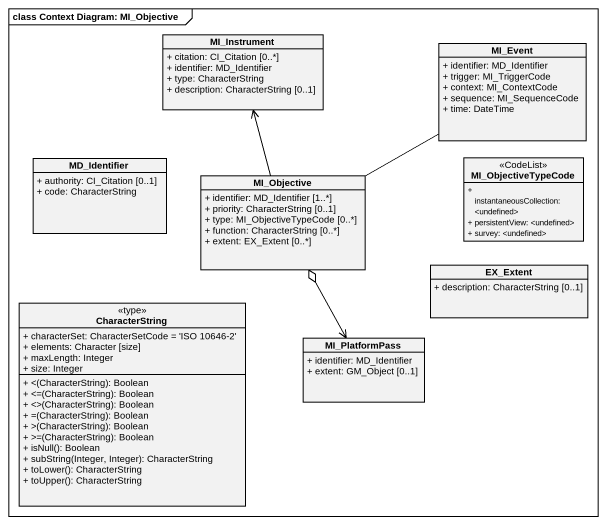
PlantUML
@startuml
mainframe class Context Diagram: MI_Objective
hide circle
hide empty members
skinparam classAttributeIconSize 0
class MI_Instrument {
  + citation: CI_Citation [0..*]
  + identifier: MD_Identifier
  + type: CharacterString
  + description: CharacterString [0..1]
}
class MI_Event {
  + identifier: MD_Identifier
  + trigger: MI_TriggerCode
  + context: MI_ContextCode
  + sequence: MI_SequenceCode
  + time: DateTime
}
class MD_Identifier {
  + authority: CI_Citation [0..1]
  + code: CharacterString
}
class MI_Objective {
  + identifier: MD_Identifier [1..*]
  + priority: CharacterString [0..1]
  + type: MI_ObjectiveTypeCode [0..*]
  + function: CharacterString [0..*]
  + extent: EX_Extent [0..*]
}
class MI_ObjectiveTypeCode <<CodeList>> {
  + instantaneousCollection: <undefined>
  + persistentView: <undefined>
  + survey: <undefined>
}
class EX_Extent {
  + description: CharacterString [0..1]
}
class CharacterString <<type>> {
  + characterSet: CharacterSetCode = 'ISO 10646-2'
  + elements: Character [size]
  + maxLength: Integer
  + size: Integer
  + <(CharacterString): Boolean
  + <=(CharacterString): Boolean
  + <>(CharacterString): Boolean
  + =(CharacterString): Boolean
  + >(CharacterString): Boolean
  + >=(CharacterString): Boolean
  + isNull(): Boolean
  + subString(Integer, Integer): CharacterString
  + toLower(): CharacterString
  + toUpper(): CharacterString
}
class MI_PlatformPass {
  + identifier: MD_Identifier
  + extent: GM_Object [0..1]
}
MI_Event -left- MI_Objective
MI_Objective -up-> MI_Instrument
MI_Objective o--> MI_PlatformPass
@enduml
